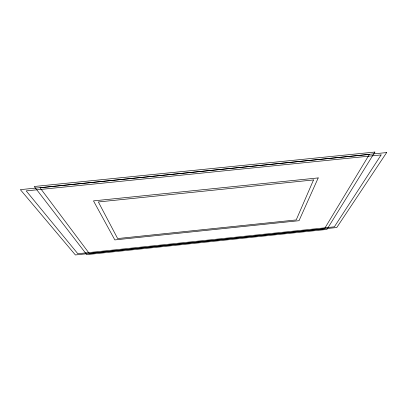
<?xml version="1.0" encoding="UTF-8"?>
<svg xmlns="http://www.w3.org/2000/svg" width="407" height="407" viewBox="0 0 407 407"><rect width="100%" height="100%" fill="white"/><g stroke="black" fill="none" stroke-linecap="round" stroke-linejoin="round"><path stroke-width="0.61" d="M313.517 179.945L296.21 219.933L117.654 238.558L98.362 201.953L313.517 179.945M318.213 177.915L299.013 220.696L114.845 239.916L93.488 200.885L318.213 177.915M369.373 154.441L324.486 228.744L89.255 253.429L40.028 187.78L369.373 154.441M374.878 152.05L326.953 229.411L86.762 254.629L34.249 186.503L374.878 152.05M381.105 154.935L334.356 226.836L77.839 253.744L26.201 190.893L381.105 154.935M386.65 152.569L336.782 227.518L75.387 254.95L20.35 189.647L386.65 152.569"/></g></svg>
